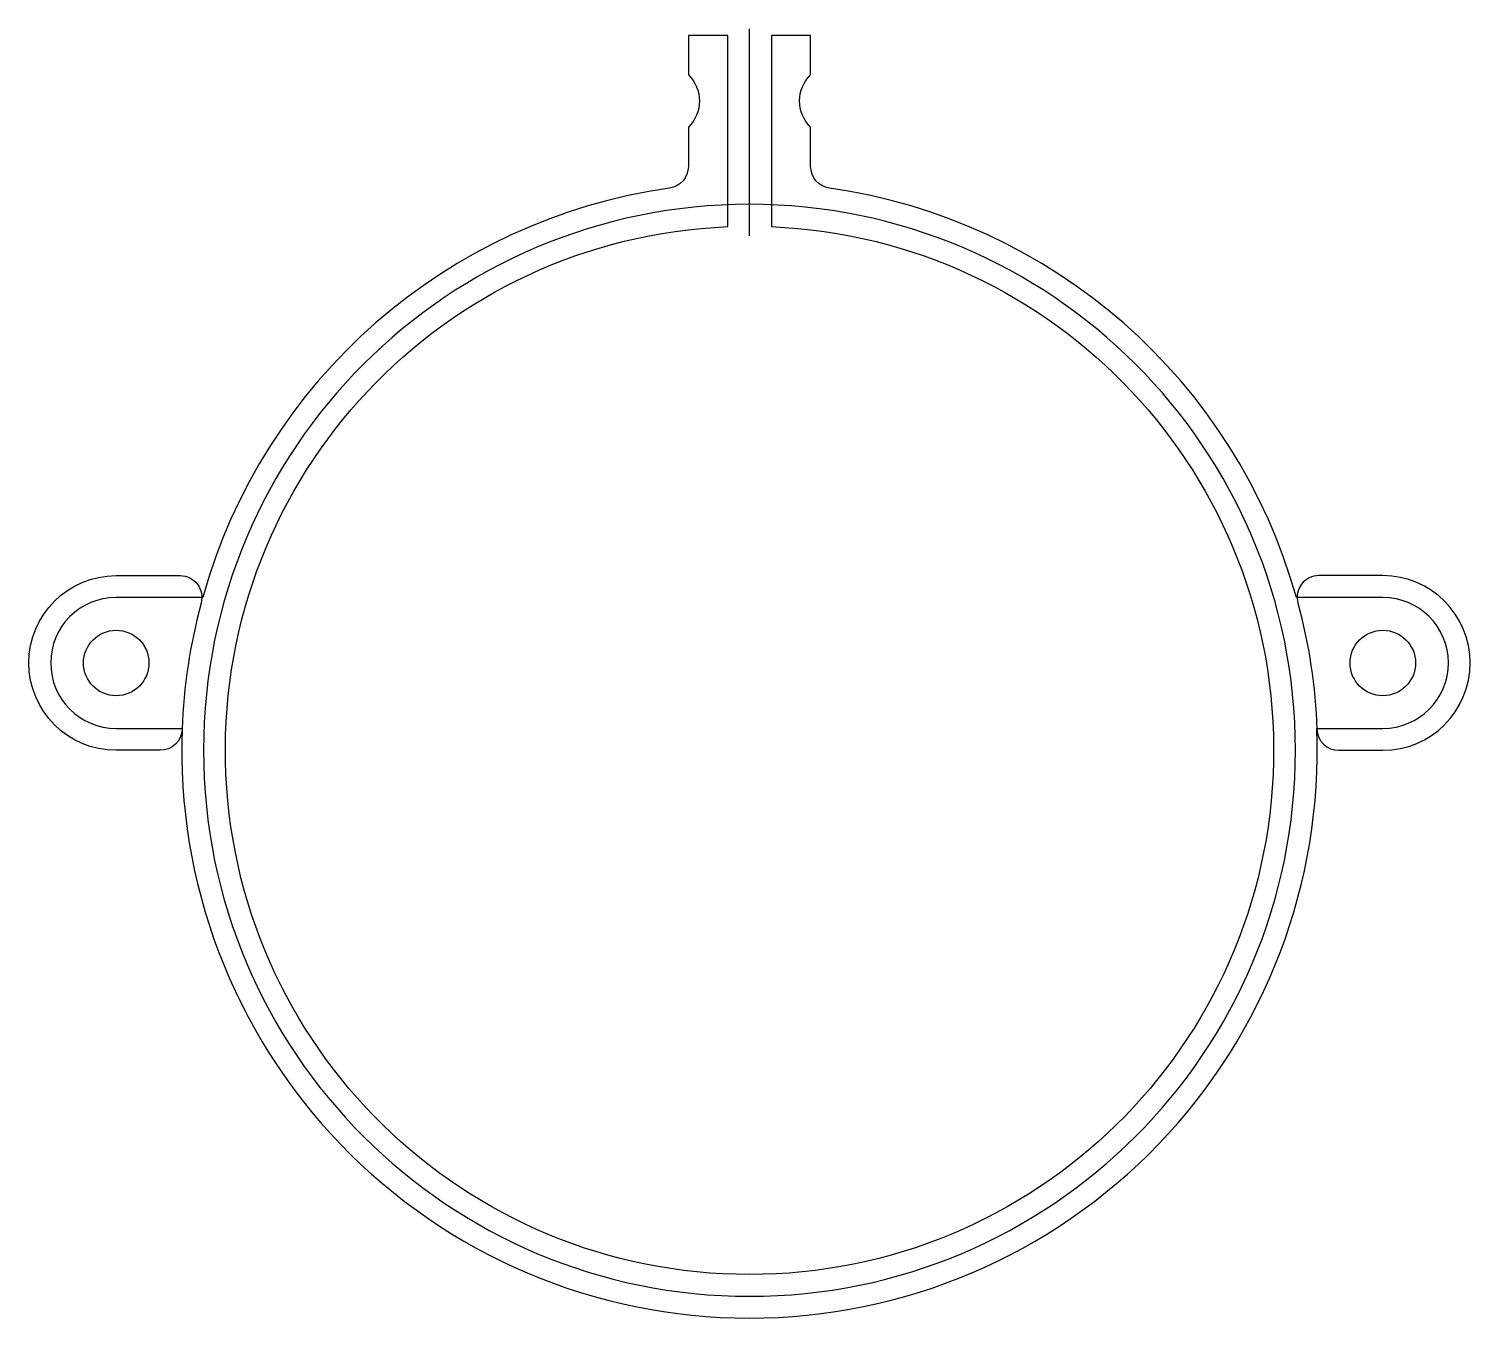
# Model space of a CAD drawing. Header units: inches. Extents: x -0.9 to 65.1, y 0 to 59.
import ezdxf

# ---------------------------------------------------------------- set-up
doc = ezdxf.new("R2010")
doc.units = ezdxf.units.IN
doc.header["$MEASUREMENT"] = 0
doc.layers.add('Layer1', color=3, linetype='Continuous')

msp = doc.modelspace()

# ---------------------------------------------------------------- linework, layer by layer
msp.add_line((32.086, 49.553), (32.086, 59.035))
for points in [[(7.046, 33), (3.086, 33, 1), (3.086, 27), (6.105, 27, 0.425527), (32.086, 0, 0.425527), (58.066, 27), (61.086, 27, 1), (61.086, 33), (57.126, 33, 0.297594), (35.745, 51.741, -0.373434), (34.886, 52.731), (34.886, 54.531, -0.423527), (34.886, 56.931), (34.886, 57.981), (34.886, 58.731), (33.086, 58.731), (33.086, 57.981), (33.086, 51.981), (33.086, 49.979, -0.979375), (32.086, 2, -0.979375), (31.086, 49.979), (31.086, 51.981), (31.086, 57.981), (31.086, 58.731), (29.286, 58.731), (29.286, 57.981), (29.286, 56.931, -0.423527), (29.286, 54.531), (29.286, 52.731, -0.373434), (28.426, 51.741, 0.297594)], [(32.086, 1, 1), (32.086, 51, 1)], [(3.086, 34), (6.009, 34, -0.493287), (6.975, 32.741, 0.056362), (6.104, 26.963, -0.403404), (5.104, 26), (3.086, 26, -1)], [(61.086, 34), (58.163, 34, 0.493287), (57.197, 32.741, -0.056362), (58.068, 26.963, 0.403404), (59.067, 26), (61.086, 26, 1)]]:
    msp.add_lwpolyline(points, format="xyb", close=True)
at = {"layer": 'Layer1'}
for centre in [(3.086, 30), (61.086, 30)]:
    msp.add_circle(centre, 1.5, dxfattribs=at)

doc.saveas('drawing.dxf')
